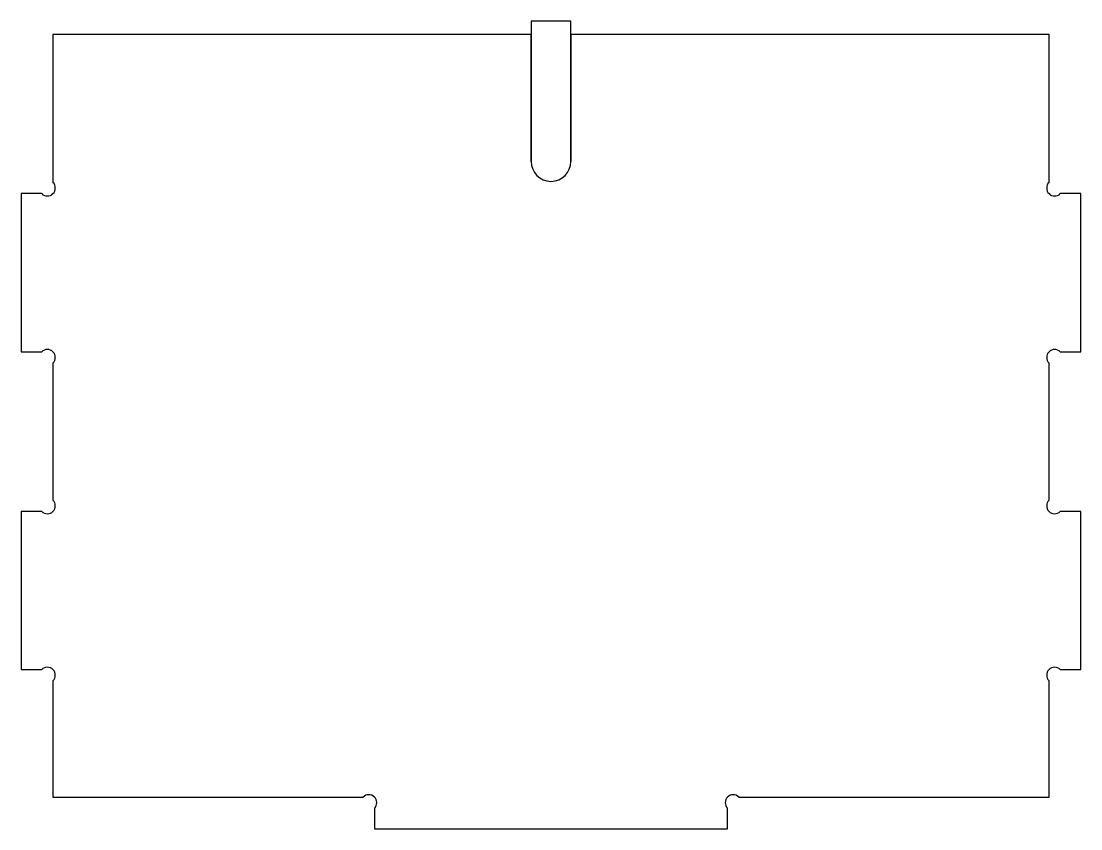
# Model space of a CAD drawing. Header units: millimetres. Extents: x -200 to 200, y -150 to 155.
import ezdxf

# ---------------------------------------------------------------- set-up
doc = ezdxf.new("R2010")
doc.units = ezdxf.units.MM
doc.layers.get('0').update_dxf_attribs({"linetype": 'CONTINUOUS'})

msp = doc.modelspace()

# ---------------------------------------------------------------- linework, layer by layer
for p, q in [((7.5, 155), (-7.5, 155)), ((-7.5, 155), (-7.5, 150)), ((7.5, 150), (7.5, 155)), ((-7.5, 150), (-188, 150)), ((-188, 150), (-188, 94.11)), ((-7.5, 102), (-7.5, 150)), ((-7.5, 150), (-7.5, 102)), ((7.5, 150), (7.5, 102)), ((188, 150), (7.5, 150)), ((7.5, 102), (7.5, 150)), ((188, 94.11), (188, 150)), ((-192.24, 89.87), (-200, 89.87)), ((-200, 89.87), (-200, 30.13)), ((200, 89.87), (192.24, 89.87)), ((200, 30.13), (200, 89.87)), ((-200, 30.13), (-192.24, 30.13)), ((192.24, 30.13), (200, 30.13)), ((-188, 25.89), (-188, -25.89)), ((188, -25.89), (188, 25.89)), ((-192.24, -30.13), (-200, -30.13)), ((-200, -30.13), (-200, -89.87)), ((200, -30.13), (192.24, -30.13)), ((200, -89.87), (200, -30.13)), ((-200, -89.87), (-192.24, -89.87)), ((192.24, -89.87), (200, -89.87)), ((-188, -94.11), (-188, -138)), ((188, -138), (188, -94.11)), ((-188, -138), (-70.91, -138)), ((70.91, -138), (188, -138)), ((-66.67, -142.24), (-66.67, -150)), ((66.67, -150), (66.67, -142.24)), ((-66.67, -150), (66.67, -150))]:
    msp.add_line(p, q)
for centre, radius, start, end in [((0, 102), 7.5, -180, 0), ((0, 102), 7.5, -180, 0), ((-190.12, 91.99), 3, -135, 45), ((190.12, 91.99), 3, 135, 315), ((-190.12, 28.01), 3, -45, 135), ((190.12, 28.01), 3, 45, 225), ((-190.12, -28.01), 3, -135, 45), ((190.12, -28.01), 3, 135, 315), ((-190.12, -91.99), 3, -45, 135), ((190.12, -91.99), 3, 45, 225), ((-68.79, -140.12), 3, -45, 135), ((68.79, -140.12), 3, 45, 225)]:
    msp.add_arc(centre, radius, start, end)

doc.saveas('drawing.dxf')
